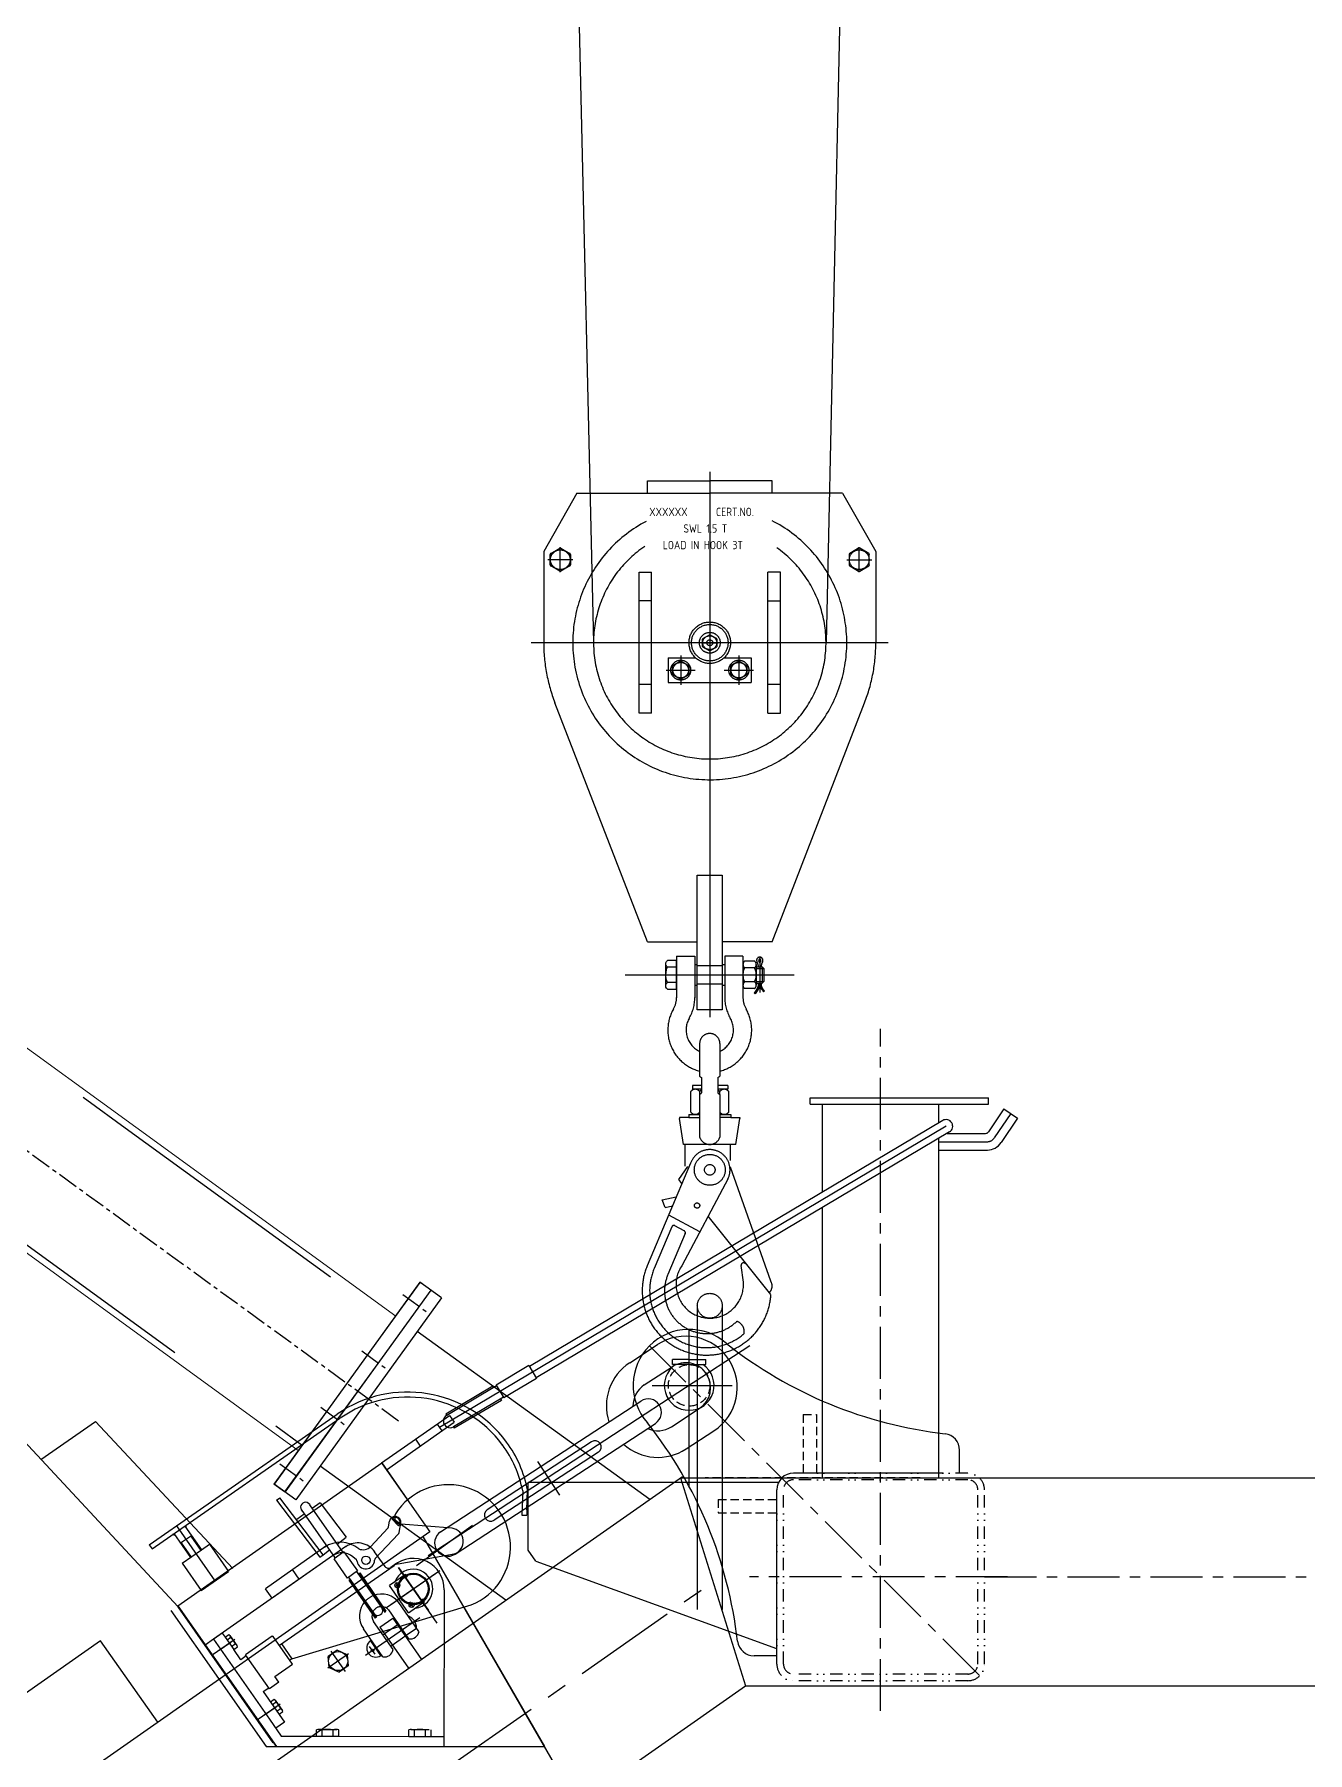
# Model space of a CAD drawing. Header units: millimetres. Extents: x -1838618 to -1600818, y -1770412 to -1553248.
# Drawn here: x -1824153 to -1822619, y -1638634 to -1636565 of the extents above; entities that cross this region are included whole.
import ezdxf

# ---------------------------------------------------------------- set-up
doc = ezdxf.new("R2010")
doc.units = ezdxf.units.MM
doc.header["$LTSCALE"] = 100
for name, pattern in [('CENTER', [2, 1.25, -0.25, 0.25, -0.25]), ('CENTER2', [28.575, 19.05, -3.175, 3.175, -3.175]), ('CENTERX2', [4, 2.5, -0.5, 0.5, -0.5]), ('DASHED', [0.75, 0.5, -0.25]), ('DIVIDE', [1.25, 0.5, -0.25, 0, -0.25, 0, -0.25]), ('HIDDEN', [9.525, 6.35, -3.175]), ('KM_SOLID', [0]), ('PHANTOM2', [31.75, 15.875, -3.175, 3.175, -3.175, 3.175, -3.175])]:
    doc.linetypes.add(name, pattern=pattern)
doc.layers.add('1轮廓实线层', color=255, linetype='KM_SOLID', lineweight=13)
for name, color, linetype in [('7标注层', 4, 'Continuous'), ('CENTER', 6, 'CENTER2'), ('DIM', 7, 'Continuous'), ('DIMEN', 4, 'Continuous'), ('DIMEN0', 4, 'Continuous'), ('DIVIDE', 222, 'PHANTOM2'), ('DRAWING', 7, 'Continuous'), ('Eq', 4, 'PHANTOM2'), ('EQUIP', 7, 'Continuous'), ('HIDDEN0', 125, 'DASHED'), ('HULL', 7, 'Continuous'), ('PV-ADF', 7, 'Continuous')]:
    doc.layers.add(name, color=color, linetype=linetype)
doc.styles.get("Standard").update_dxf_attribs({"font": 'gbenor.shx', "width": 0.9, "bigfont": 'gbcbig.shx'})

# ---------------------------------------------------------------- blocks, each defined once
blk = doc.blocks.new('CRANE')
at = {"layer": 'Eq', "color": 9, "linetype": 'PHANTOM2', "ltscale": 25}
for p, q in [((-64094.9, 2318.6, 590), (-64139.9, 274.4, 590)), ((-64464.6, 2199.2, 590), (-64419.9, 274.4, 590)), ((-64279.9, 480.1, 590), (-64279.9, -176.6, 590)), ((-64354.9, 469.4, 590), (-64279.9, 469.4, 590)), ((-64354.9, 454.4, 590), (-64354.9, 469.4, 590)), ((-64204.9, 469.4, 590), (-64279.9, 469.4, 590)), ((-64204.9, 454.4, 590), (-64204.9, 469.4, 590)), ((-64439.9, 454.4, 590), (-64479.9, 384.4, 590)), ((-64439.9, 454.4, 590), (-64279.9, 454.4, 590)), ((-64119.9, 454.4, 590), (-64279.9, 454.4, 590)), ((-64119.9, 454.4, 590), (-64079.9, 384.4, 590)), ((-64479.9, 384.4, 590), (-64479.9, 274.4, 590)), ((-64444.9, 374.4, 590), (-64474.9, 374.4, 590)), ((-64472.1, 368.2, 590), (-64472.1, 380.7, 590)), ((-64471.4, 381.9, 590), (-64460.6, 388.1, 590)), ((-64459.9, 359.4, 590), (-64459.9, 389.4, 590)), ((-64459.3, 388.1, 590), (-64448.4, 381.9, 590)), ((-64447.8, 380.7, 590), (-64447.8, 368.2, 590)), ((-64114.9, 374.4, 590), (-64084.9, 374.4, 590)), ((-64112.1, 380.7, 590), (-64112.1, 368.2, 590)), ((-64100.6, 388.1, 590), (-64111.4, 381.9, 590)), ((-64099.9, 359.4, 590), (-64099.9, 389.4, 590)), ((-64088.4, 381.9, 590), (-64099.3, 388.1, 590)), ((-64087.8, 368.2, 590), (-64087.8, 380.7, 590)), ((-64079.9, 384.4, 590), (-64079.9, 274.4, 590)), ((-64460.6, 360.8, 590), (-64471.4, 367, 590)), ((-64448.4, 367, 590), (-64459.3, 360.8, 590)), ((-64364.9, 359.4, 590), (-64349.9, 359.4, 590)), ((-64364.9, 189.4, 590), (-64364.9, 359.4, 590)), ((-64349.9, 189.4, 590), (-64349.9, 359.4, 590)), ((-64194.9, 359.4, 590), (-64209.9, 359.4, 590)), ((-64209.9, 189.4, 590), (-64209.9, 359.4, 590)), ((-64194.9, 189.4, 590), (-64194.9, 359.4, 590)), ((-64111.4, 367, 590), (-64100.6, 360.8, 590)), ((-64099.3, 360.8, 590), (-64088.4, 367, 590)), ((-64349.9, 324.8, 590), (-64364.9, 324.8, 590)), ((-64209.9, 324.8, 590), (-64194.9, 324.8, 590)), ((-64064.9, 274.4, 590), (-64494.9, 274.4, 590)), ((-64289.9, 274.4, 590), (-64269.9, 274.4, 590)), ((-64289.9, 274.4, 590), (-64269.9, 274.4, 590)), ((-64289.9, 274.4, 590), (-64269.9, 274.4, 590)), ((-64288.6, 270, 590), (-64288.6, 278.8, 590)), ((-64288.1, 279.7, 590), (-64280.4, 284.1, 590)), ((-64280.4, 264.8, 590), (-64288.1, 269.2, 590)), ((-64279.9, 284.4, 590), (-64279.9, 264.4, 590)), ((-64279.9, 284.4, 590), (-64279.9, 264.4, 590)), ((-64279.9, 284.4, 590), (-64279.9, 264.4, 590)), ((-64279.5, 284.1, 590), (-64271.8, 279.7, 590)), ((-64271.8, 269.2, 590), (-64279.5, 264.8, 590)), ((-64271.3, 278.8, 590), (-64271.3, 270, 590)), ((-64329.9, 256.4, 590), (-64329.9, 226.4, 590)), ((-64329.9, 256.4, 590), (-64297.3, 256.4, 590)), ((-64324, 247.3, 590), (-64315.5, 252.2, 590)), ((-64314.9, 259, 590), (-64314.9, 223.8, 590)), ((-64314.4, 252.2, 590), (-64305.9, 247.3, 590)), ((-64262.6, 256.4, 590), (-64229.9, 256.4, 590)), ((-64254, 247.3, 590), (-64245.5, 252.2, 590)), ((-64244.9, 259, 590), (-64244.9, 223.8, 590)), ((-64244.4, 252.2, 590), (-64235.9, 247.3, 590)), ((-64229.9, 256.4, 590), (-64229.9, 226.4, 590)), ((-64332.6, 241.4, 590), (-64297.3, 241.4, 590)), ((-64324.6, 236.5, 590), (-64324.6, 246.4, 590)), ((-64315.5, 230.6, 590), (-64324, 235.5, 590)), ((-64305.9, 235.5, 590), (-64314.4, 230.6, 590)), ((-64305.3, 246.4, 590), (-64305.3, 236.5, 590)), ((-64262.6, 241.4, 590), (-64227.3, 241.4, 590)), ((-64254.6, 236.5, 590), (-64254.6, 246.4, 590)), ((-64245.5, 230.6, 590), (-64254, 235.5, 590)), ((-64235.9, 235.5, 590), (-64244.4, 230.6, 590)), ((-64235.3, 246.4, 590), (-64235.3, 236.5, 590)), ((-64349.9, 224.1, 590), (-64364.9, 224.1, 590)), ((-64329.9, 226.4, 590), (-64229.9, 226.4, 590)), ((-64194.9, 224.1, 590), (-64209.9, 224.1, 590)), ((-64354.9, -85.6, 590), (-64466.4, 202.2, 590)), ((-64349.9, 189.4, 590), (-64364.9, 189.4, 590)), ((-64209.9, 189.4, 590), (-64194.9, 189.4, 590)), ((-64204.9, -85.6, 590), (-64093.5, 202.2, 590)), ((-64354.9, -85.6, 590), (-64295.9, -85.6, 590)), ((-64319.9, -103.1, 590), (-64319.9, -153.2, 590)), ((-64319.9, -103.1, 590), (-64297.9, -103.1, 590)), ((-64297.9, -103.1, 590), (-64297.9, -153.2, 590)), ((-64204.9, -85.6, 590), (-64263.9, -85.6, 590)), ((-64261.9, -103.1, 590), (-64261.9, -153.2, 590)), ((-64239.9, -103.1, 590), (-64261.9, -103.1, 590)), ((-64239.9, -103.1, 590), (-64239.9, -153.2, 590)), ((-64332.9, -138.9, 590), (-64332.9, -112.3, 590)), ((-64319.9, -108.3, 590), (-64330.9, -108.3, 590)), ((-64319.9, -116.3, 590), (-64330.9, -116.3, 590)), ((-64319.9, -142.9, 590), (-64319.9, -108.3, 590)), ((-64297.9, -113.1, 590), (-64294.9, -113.1, 590)), ((-64264.9, -114.6, 590), (-64294.9, -114.6, 590)), ((-64264.9, -113.1, 590), (-64261.9, -113.1, 590)), ((-64239.9, -113.1, 590), (-64239.9, -138.1, 590)), ((-64225.9, -109.1, 590), (-64237.9, -109.1, 590)), ((-64225.9, -117.1, 590), (-64237.9, -117.1, 590)), ((-64223.9, -113.1, 590), (-64223.9, -138.1, 590)), ((-64223.9, -115.8, 590), (-64216.9, -115.8, 590)), ((-64223.9, -117.8, 590), (-64214.9, -117.8, 590)), ((-64219.7, -105.1, 590), (-64219.7, -146.9, 590)), ((-64216.9, -115.8, 590), (-64216.9, -135.4, 590)), ((-64216.9, -115.8, 590), (-64214.9, -117.8, 590)), ((-64214.9, -117.8, 590), (-64214.9, -133.4, 590)), ((-64381.7, -125.6, 590), (-64178.2, -125.6, 590)), ((-64319.9, -134.9, 590), (-64330.9, -134.9, 590)), ((-64330.9, -142.9, 590), (-64319.9, -142.9, 590)), ((-64297.9, -138.1, 590), (-64294.9, -138.1, 590)), ((-64264.9, -136.6, 590), (-64294.9, -136.6, 590)), ((-64264.9, -138.1, 590), (-64261.9, -138.1, 590)), ((-64225.9, -134.1, 590), (-64237.9, -134.1, 590)), ((-64225.9, -142.1, 590), (-64237.9, -142.1, 590)), ((-64223.1, -142.8, 590), (-64226.5, -147.5, 590)), ((-64221.9, -143.7, 590), (-64225.3, -148.4, 590)), ((-64223.9, -133.4, 590), (-64214.9, -133.4, 590)), ((-64223.9, -135.4, 590), (-64216.9, -135.4, 590)), ((-64221.2, -135.4, 590), (-64221.2, -136.9, 590)), ((-64219.7, -135.4, 590), (-64219.7, -136.9, 590)), ((-64218.2, -135.4, 590), (-64218.2, -136.3, 590)), ((-64214.9, -133.4, 590), (-64216.9, -135.4, 590)), ((-64216.5, -144.2, 590), (-64215, -145.9, 590)), ((-64215.4, -143.2, 590), (-64213.9, -144.8, 590)), ((-64215, -145.9, 590), (-64213.9, -144.8, 590)), ((-64225.3, -148.4, 590), (-64226.5, -147.5, 590)), ((-64264.9, -167.6, 590), (-64294.9, -167.6, 590)), ((-64292.1, -208.4, 590), (-64292.1, -247.4, 590)), ((-64267.8, -208.4, 590), (-64267.8, -247.4, 590)), ((-64292.1, -247.4, 590), (-64289.8, -249, 590)), ((-64270, -249, 590), (-64267.8, -247.4, 590)), ((-64302.8, -290.9, 590), (-64302.8, -266, 590)), ((-64289.8, -258.9, 590), (-64300.9, -258.9, 590)), ((-64300.9, -258.9, 590), (-64300.9, -263.4, 590)), ((-64289.8, -263.3, 590), (-64300.9, -263.3, 590)), ((-64292.1, -269.7, 590), (-64289.8, -267.8, 590)), ((-64292, -269.6, 590), (-64292, -266, 590)), ((-64289.8, -249, 590), (-64289.8, -267.8, 590)), ((-64270, -249, 590), (-64270, -267.8, 590)), ((-64258.3, -258.9, 590), (-64270, -258.9, 590)), ((-64258.3, -263.3, 590), (-64270, -263.3, 590)), ((-64270, -267.8, 590), (-64267.8, -269.7, 590)), ((-64267.9, -269.6, 590), (-64267.9, -266, 590)), ((-64258.3, -258.9, 590), (-64258.3, -263.4, 590)), ((-64257.1, -290.9, 590), (-64257.1, -266, 590)), ((-64292.1, -269.7, 590), (-64292.1, -297.2, 590)), ((-64267.8, -269.7, 590), (-64267.8, -297.2, 590)), ((-64305.1, -297.2, 590), (-64316.2, -297.2, 590)), ((-64316.2, -297.2, 590), (-64316.2, -298.6, 590)), ((-64311.4, -329.8, 590), (-64316.2, -298.6, 590)), ((-64305.1, -293.6, 590), (-64305.1, -297.2, 590)), ((-64305.1, -293.6, 590), (-64292.1, -293.6, 590)), ((-64305.1, -297.2, 590), (-64292.1, -297.2, 590)), ((-64292.1, -293.6, 590), (-64298.4, -293.6, 590)), ((-64292.1, -297.2, 590), (-64292.1, -320.9, 590)), ((-64267.8, -293.6, 590), (-64261.5, -293.6, 590)), ((-64267.8, -293.6, 590), (-64254.7, -293.6, 590)), ((-64254.7, -297.2, 590), (-64267.8, -297.2, 590)), ((-64267.8, -297.2, 590), (-64267.8, -320.9, 590)), ((-64254.7, -293.6, 590), (-64254.7, -297.2, 590)), ((-64254.7, -297.2, 590), (-64243.7, -297.2, 590)), ((-64254.3, -297.2, 590), (-64254.7, -297.2, 590)), ((-64248.4, -329.8, 590), (-64243.7, -298.6, 590)), ((-64243.7, -297.2, 590), (-64243.7, -298.6, 590)), ((-64248.4, -329.8, 590), (-64311.4, -329.8, 590)), ((-64309.4, -356, 590), (-64309.4, -329.8, 590)), ((-64254.9, -349.3, 590), (-64254.9, -329.8, 590)), ((-64303, -352.4, 590), (-64355.2, -475.8, 590)), ((-64317.3, -372, 590), (-64306.5, -356.5, 590)), ((-64313.4, -376.9, 590), (-64317.3, -372, 590)), ((-64257.9, -370.8, 590), (-64313.7, -475.9, 590)), ((-64255.5, -356.6, 590), (-64206.8, -493.9, 590)), ((-64337.1, -396.4, 590), (-64320.2, -393, 590)), ((-64333.6, -405.6, 590), (-64337.1, -396.4, 590)), ((-64333.6, -405.6, 590), (-64324.8, -403.8, 590)), ((-64325.7, -429.1, 590), (-64346.9, -479.3, 590)), ((-64292, -435.1, 590), (-64329.4, -414.8, 590)), ((-64310.7, -433.8, 590), (-64321.9, -427.8, 590)), ((-64206.2, -510.7, 590), (-64282, -416.2, 590)), ((-64309.5, -437.2, 590), (-64330.3, -486.4, 590)), ((-64239.4, -495.7, 590), (-64242.1, -475.4, 590)), ((-64294.9, -524.1, 590), (-64294.9, -889.9, 590)), ((-64264.9, -524.1, 590), (-64264.9, -889.9, 590))]:
    blk.add_line(p, q, dxfattribs=at)
at = {"layer": 'Eq', "color": 9, "linetype": 'PHANTOM2', "ltscale": 25, "elevation": 590}
for points in [[(-64294.9, -5.6), (-64264.9, -5.6), (-64264.9, -167.6), (-64294.9, -167.6), (-64294.9, -5.6)], [(-64330.9, -116.3), (-64331.7, -115.6), (-64332.2, -114.8), (-64332.7, -113.9), (-64332.9, -113), (-64332.9, -112), (-64332.8, -111), (-64332.5, -110.1), (-64331.9, -109.3), (-64331.3, -108.6), (-64330.9, -108.3)], [(-64330.9, -134.9), (-64332.4, -130.7), (-64332.9, -126.3), (-64332.6, -121.8), (-64331.5, -117.6), (-64330.9, -116.3)], [(-64330.9, -142.9), (-64331.7, -142.2), (-64332.2, -141.4), (-64332.7, -140.5), (-64332.9, -139.6), (-64332.9, -138.6), (-64332.8, -137.6), (-64332.5, -136.7), (-64331.9, -135.9), (-64331.3, -135.2), (-64330.9, -134.9)]]:
    blk.add_lwpolyline(points, dxfattribs=at)
at = {"layer": 'Eq', "color": 9, "linetype": 'PHANTOM2', "ltscale": 25}
for centre, radius in [((-64459.9, 374.4, 590), 11.9), ((-64099.9, 374.4, 590), 11.9), ((-64279.9, 274.4, 590), 25), ((-64279.9, 274.4, 590), 22), ((-64279.9, 274.4, 590), 12.5), ((-64279.9, 274.4, 590), 8.43), ((-64279.9, 274.4, 590), 3.57), ((-64314.9, 241.4, 590), 12), ((-64314.9, 241.4, 590), 9.42), ((-64244.9, 241.4, 590), 12), ((-64244.9, 241.4, 590), 9.42), ((-64279.9, -360.4, 590), 18.6), ((-64279.9, -360.4, 590), 6.37), ((-64295.2, -403.4, 590), 3.18), ((-64279.9, -524.1, 590), 15)]:
    blk.add_circle(centre, radius, dxfattribs=at)
for centre, radius, start, end in [((-64279.9, 274.4, 590), 165, 117.7056, 62.9836), ((-64470.7, 380.7, 590), 1.38, 120.018, 180), ((-64459.9, 386.9, 590), 1.38, 59.9995, 120.0005), ((-64449.1, 380.7, 590), 1.38, 0, 59.9995), ((-64279.9, 274.4, 590), 140, 124.0172, 54.8182), ((-64110.7, 380.7, 590), 1.38, 120.018, 180), ((-64099.9, 386.9, 590), 1.38, 59.9995, 120.0005), ((-64089.1, 380.7, 590), 1.38, 0, 59.9995), ((-64470.7, 368.2, 590), 1.38, 180, 239.982), ((-64459.9, 362, 590), 1.38, 239.9995, 300.0005), ((-64449.1, 368.2, 590), 1.38, 300.0005, 0), ((-64110.7, 368.2, 590), 1.38, 180, 239.982), ((-64099.9, 362, 590), 1.38, 239.9995, 300.0005), ((-64089.1, 368.2, 590), 1.38, 300.0005, 0), ((-64279.9, 274.4, 590), 200, 180, 201.18), ((-64287.6, 278.8, 590), 0.98, 119.9607, 180), ((-64287.6, 270, 590), 0.98, 180, 239.9822), ((-64279.9, 283.3, 590), 0.98, 59.9574, 120.0426), ((-64272.3, 278.8, 590), 0.98, 0, 60.0146), ((-64272.3, 270, 590), 0.98, 300.0426, 0), ((-64279.9, 274.4, 590), 200, 338.82, 0), ((-64314.9, 251.3, 590), 1.1, 60.0303, 119.9918), ((-64279.9, 265.6, 590), 0.98, 240.0146, 299.9854), ((-64244.9, 251.3, 590), 1.1, 60.0303, 119.9918), ((-64323.5, 246.4, 590), 1.1, 120.043, 180), ((-64323.5, 236.5, 590), 1.1, 180, 240.0082), ((-64314.9, 231.6, 590), 1.1, 239.957, 300.0208), ((-64306.4, 246.4, 590), 1.1, 0, 59.9792), ((-64306.4, 236.5, 590), 1.1, 299.9697, 0), ((-64253.5, 246.4, 590), 1.1, 120.043, 180), ((-64253.5, 236.5, 590), 1.1, 180, 240.0082), ((-64244.9, 231.6, 590), 1.1, 239.957, 300.0208), ((-64236.4, 246.4, 590), 1.1, 0, 59.9792), ((-64236.4, 236.5, 590), 1.1, 299.9697, 0), ((-64234.9, -113.1, 590), 5, 126.8699, 233.1301), ((-64220.9, -125.6, 590), 19.1, 153.519, 206.481), ((-64228.9, -113.1, 590), 5, 306.8699, 53.1301), ((-64243, -125.6, 590), 19.1, 333.519, 26.481), ((-64219.7, -108, 590), 3.8, 331.5095, 208.4869), ((-64236.2, -117, 590), 15, 4.6005, 28.4955), ((-64219.7, -108, 590), 1.3, 331.5515, 208.4382), ((-64236.2, -117, 590), 17.5, 19.2767, 28.4979), ((-64203.2, -117, 590), 17.5, 151.5021, 160.7228), ((-64203.2, -117, 590), 15, 151.5045, 175.3993), ((-64234.9, -138.1, 590), 5, 126.8699, 233.1301), ((-64228.9, -138.1, 590), 5, 306.8699, 53.1301), ((-64231.2, -136.9, 590), 10, 323.8525, 0), ((-64231.2, -136.9, 590), 11.5, 323.8491, 0), ((-64208.2, -136.3, 590), 11.5, 180, 223.2377), ((-64208.2, -136.3, 590), 10, 180, 223.2351), ((-64347.9, -152.7, 590), 28, 330.1237, 0), ((-64347.9, -152.7, 590), 50, 330.1216, 0), ((-64211.9, -152.7, 590), 50, 180, 209.8784), ((-64211.9, -152.7, 590), 28, 180, 209.8763), ((-64279.4, -192.1, 590), 51, 150.1218, 255.6381), ((-64279.9, -192, 590), 28.5, 149.7191, 244.8012), ((-64280.4, -192.1, 590), 51, 284.3614, 29.8782), ((-64279.9, -192, 590), 28.5, 295.1979, 30.2809), ((-64279.9, -208.4, 590), 12.2, 0, 180), ((-64297.4, -270.1, 590), 6.75, 36.8757, 143.1268), ((-64286.6, -270.1, 590), 6.75, 118.6859, 143.1243), ((-64273.3, -270.1, 590), 6.75, 36.8782, 61.3178), ((-64262.5, -270.1, 590), 6.75, 36.8757, 143.1268), ((-64297.4, -286.8, 590), 6.75, 216.8732, 323.1243), ((-64262.5, -286.8, 590), 6.75, 216.8732, 323.1243), ((-64279.9, -317, 590), 12.8, 197.7052, 342.2941), ((-64279.9, -360.4, 590), 24.4, 332.0677, 160.9179), ((-64323.2, -430.1, 590), 2.71, 61.5313, 157.0701), ((-64312, -436.2, 590), 2.71, 337.0781, 61.5313), ((-64283.7, -505.9, 590), 77.6, 157.1994, 356.435), ((-64279.9, -498.4, 590), 40.6, 146.2347, 3.9186), ((-64239.4, -475.1, 590), 2.71, 40.0926, 187.5455), ((-64283.7, -505.9, 590), 68.6, 157.2, 310.9247), ((-64283.3, -506.5, 590), 51.1, 156.767, 313.3134), ((-64216.1, -500.3, 590), 11.3, 313.3514, 34.4066), ((-64247, -545, 590), 1.81, 67.4278, 133.2908), ((-64251.2, -555.1, 590), 12.8, 348.0142, 67.4193)]:
    blk.add_arc(centre, radius, start, end, dxfattribs=at)
for s, p in [('XXXXXX', (-64352.8, 427, 590)), ('CERT.NO.', (-64272.4, 427, 590)), ('SWL 1.5 T', (-64311.7, 407, 590)), ('LOAD IN HOOK 3T', (-64336.5, 387, 590))]:
    blk.add_text(s, height=10, dxfattribs=at).set_placement(p)
blk = doc.blocks.new('UTU')
at = {"layer": '1轮廓实线层', "color": 7, "ltscale": 7}
for p, q in [((140163.4, 21279.4), (140163.4, 19692.1)), ((139963.4, 19798.4), (139963.4, 19304.8)), ((140163.4, 19692.1), (140163.4, 19304.8)), ((140213.4, 19304.8), (139913.4, 19304.8)), ((139913.4, 19304.8), (139913.4, 19288.8)), ((140213.4, 19288.8), (139913.4, 19288.8)), ((140213.4, 19304.8), (140213.4, 19288.8))]:
    blk.add_line(p, q, dxfattribs=at)
at = {"layer": 'CENTER', "color": 7, "linetype": 'CENTER', "ltscale": 0.2}
for p, q in [((140063.4, 21373.1), (140063.4, 19228.1)), ((139937.4, 19313.5), (139937.4, 19277.7)), ((140021.4, 19313.5), (140021.4, 19277.7)), ((140105.4, 19313.5), (140105.4, 19277.7)), ((140189.4, 19313.5), (140189.4, 19277.7))]:
    blk.add_line(p, q, dxfattribs=at)
at = {"layer": 'DRAWING', "color": 7, "linetype": 'DASHED', "ltscale": 6}
for p, q in [((140155.4, 20664.5), (140155.4, 19696.3)), ((139971.4, 19794.2), (139971.4, 19304.8)), ((140155.4, 19696.3), (140155.4, 19304.8))]:
    blk.add_line(p, q, dxfattribs=at)
blk = doc.blocks.new('gffh')
at = {"layer": 'DIMEN', "linetype": 'Continuous'}
for points in [[(180005, 17920.1), (180001.6, 17921.2), (180003.2, 17922.4)], [(180016, 17932), (180017.8, 17929.7), (180017.7, 17933.3)]]:
    blk.add_hatch(color=256, dxfattribs=at).paths.add_polyline_path(points)
for p, q in [((179974, 17908), (180194.4, 18073.3)), ((179977.6, 17903.2), (180198, 18068.5)), ((180421.1, 17989.1), (180421.3, 17960.1)), ((180427.1, 17966.5), (180427, 17990.5)), ((180427.1, 17966.5), (180427.2, 17960.2)), ((180421.3, 17960.1), (180427.2, 17960.2)), ((180003.2, 17922.4), (180024.2, 17894.4)), ((180024.6, 17920.7), (180011.7, 17911.1)), ((180016, 17932), (180037, 17904)), ((179974, 17908), (179977.6, 17903.2)), ((180014.6, 17887.2), (180037, 17904)), ((180037, 17904), (180046.6, 17911.2)), ((180046.6, 17911.2), (180070.6, 17879.2)), ((180014.6, 17887.2), (180038.6, 17855.2)), ((180038.6, 17855.2), (180070.6, 17879.2))]:
    blk.add_line(p, q)
at = {"color": 3}
for p, q in [((180012.5, 17911.7), (180025, 17895)), ((180023.8, 17920.1), (180036.2, 17903.4))]:
    blk.add_line(p, q, dxfattribs=at)
for centre, radius, start, end in [((180283.6, 17955), 148.1, 38.5074, 127.0032), ((180283.6, 17955), 142.1, 38.5074, 127.0032), ((180287.7, 17958), 143, 13.1375, 38.6101), ((180287.7, 17958), 137, 13.1375, 38.6101)]:
    blk.add_arc(centre, radius, start, end)
at = {"layer": 'CENTER', "linetype": 'CENTER', "ltscale": 8}
blk.add_line((180006, 17932), (180054.6, 17867.2), dxfattribs=at)
at = {"layer": 'DIMEN', "linetype": 'Continuous'}
for p, q in [((180005, 17920.1), (180001.6, 17921.2)), ((180017.8, 17929.7), (180017.7, 17933.3))]:
    blk.add_line(p, q, dxfattribs=at)
blk = doc.blocks.new('ryry')
at = {"layer": 'DIMEN0', "color": 1, "linetype": 'CENTER', "ltscale": 10}
for p, q in [((140301.9, 20267.6), (140301.9, 20219.1)), ((140592, 20244.6), (140129.4, 20244.6))]:
    blk.add_line(p, q, dxfattribs=at)
at = {"layer": 'DRAWING', "linetype": 'Continuous'}
for p, q in [((140459.9, 20306.6), (140499.9, 20306.6)), ((140157.9, 20260.6), (140445.9, 20260.6)), ((140459.9, 20274.6), (140499.9, 20274.6)), ((140369.4, 20252.1), (140219.4, 20252.1)), ((140157.9, 20228.6), (140445.9, 20228.6)), ((140369.4, 20237.1), (140219.4, 20237.1)), ((140459.9, 20214.6), (140499.9, 20214.6)), ((140459.9, 20182.6), (140499.9, 20182.6))]:
    blk.add_line(p, q, dxfattribs=at)
for centre, radius, start, end in [((140459.9, 20244.6), 62, 90, 165.0448), ((140499.9, 20244.6), 62, 0, 90), ((140157.9, 20244.6), 16, 90, 270), ((140459.9, 20244.6), 30, 90, 147.769), ((140445.9, 20244.6), 16, 270, 90), ((140499.9, 20244.6), 30, 0, 90), ((140219.4, 20244.6), 7.5, 90, 270), ((140369.4, 20244.6), 7.5, 270, 90), ((140499.9, 20244.6), 30, 270, 0), ((140499.9, 20244.6), 62, 270, 0), ((140459.9, 20244.6), 62, 194.9552, 270), ((140459.9, 20244.6), 30, 212.231, 270)]:
    blk.add_arc(centre, radius, start, end, dxfattribs=at)
blk = doc.blocks.new('A$C5328532F')
for p, q in [((-2637.3, 1300.1, 1180), (-2422.4, 1300.1, 1180)), ((-2637.3, 1292.1, 1180), (-2637.3, 1300.1, 1180)), ((-2637.3, 1292.1, 1180), (-2422.4, 1292.1, 1180)), ((-2622.3, 1186.5, 1180), (-2622.3, 1292.1, 1180)), ((-2482.3, 1269.7, 1180), (-2482.3, 1292.1, 1180)), ((-2404, 1286.6, 1180), (-2422.6, 1258.9, 1180)), ((-2422.4, 1292.1, 1180), (-2422.4, 1300.1, 1180)), ((-2404, 1286.6, 1180), (-2387.4, 1275.5, 1180)), ((-2477.6, 1272.5, 1180), (-2975.4, 976.5, 1180)), ((-2387.4, 1275.5, 1180), (-2407.2, 1246, 1180)), ((-2469.4, 1258.8, 1180), (-2967.3, 962.8, 1180)), ((-2482.3, 1089.9, 1180), (-2482.3, 1251.1, 1180)), ((-2472.2, 1257.1, 1180), (-2425.9, 1257.1, 1180)), ((-2482.3, 1237.1, 1180), (-2423.8, 1237.1, 1180)), ((-2622.3, 1089.9, 1180), (-2622.3, 1167.9, 1180)), ((-3107.1, 1077.8, 1180), (-3282.7, 834.5, 1180)), ((-3081.1, 1059, 1180), (-3107.1, 1077.8, 1180)), ((-2622.3, 842.1, 1180), (-2622.3, 1089.9, 1180)), ((-2482.3, 842.1, 1180), (-2482.3, 1089.9, 1180)), ((-3094.1, 1068.4, 1180), (-3269.7, 825.1, 1180)), ((-3081.1, 1059, 1180), (-3256.7, 815.8, 1180)), ((-2830.3, 816.3, 1180), (-3110.4, 1018.5, 1180)), ((-2976, 977.4, 1180), (-3015.3, 954, 1180)), ((-2976, 977.4, 1180), (-2966.8, 961.9, 1180)), ((-2782.9, 984.6, 1180), (-2802.9, 984.6, 1180)), ((-2802.9, 978.6, 1180), (-2802.9, 984.6, 1180)), ((-2782.9, 978.6, 1180), (-2802.9, 978.6, 1180)), ((-2782.9, 984.6, 1180), (-2762.9, 984.6, 1180)), ((-2782.9, 978.6, 1180), (-2762.9, 978.6, 1180)), ((-2762.9, 978.6, 1180), (-2762.9, 984.6, 1180)), ((-3019.3, 952.8, 1180), (-3076, 919.1, 1180)), ((-3014.8, 953.1, 1180), (-3074.9, 917.4, 1180)), ((-3019.3, 952.8, 1180), (-3018.3, 951, 1180)), ((-3015.3, 954, 1180), (-3006.1, 938.5, 1180)), ((-2966.8, 961.9, 1180), (-3006.1, 938.5, 1180)), ((-3006.6, 939.4, 1180), (-3066.8, 903.6, 1180)), ((-3009.1, 935.6, 1180), (-3065.8, 901.9, 1180)), ((-3010.1, 937.3, 1180), (-3009.1, 935.6, 1180)), ((-3076, 919.1, 1180), (-3074.9, 917.4, 1180)), ((-3066.8, 903.6, 1180), (-3065.8, 901.9, 1180)), ((-3003.8, 694.9, 1180), (-3227.5, 856.3, 1180)), ((-3256.7, 815.8, 1180), (-3282.7, 834.5, 1180)), ((-2677.3, 621.6, 1180), (-2677.3, 828, 1180)), ((-3280, 815.2, 1180), (-3276.1, 818.2, 1180)), ((-3280, 815.2, 1180), (-3227.9, 746.6, 1180)), ((-3223.9, 749.6, 1180), (-3276.1, 818.2, 1180)), ((-3240.1, 809.8, 1180), (-3199.9, 752.4, 1180)), ((-3227.5, 812.2, 1180), (-3237, 805.4, 1180)), ((-3227.5, 812.2, 1180), (-3196, 770.8, 1180)), ((-3246.4, 798.6, 1180), (-3255.5, 792.1, 1180)), ((-3250.2, 804.1, 1180), (-3209.2, 745.5, 1180)), ((-3206.9, 762.5, 1180), (-3196, 770.8, 1180)), ((-3227.9, 746.6, 1180), (-3223.9, 749.6, 1180)), ((-3223.9, 749.6, 1180), (-3216.1, 755.5, 1180)), ((-3198.8, 753.1, 1180), (-3210.4, 744.6, 1180)), ((-3198.8, 753.1, 1180), (-3182.4, 730.3, 1180)), ((-3194.4, 721.6, 1180), (-3210.4, 744.6, 1180)), ((-3182.4, 730.3, 1180), (-3194.4, 721.6, 1180)), ((-3183.7, 729.3, 1180), (-3149.7, 680.8, 1180)), ((-3181.8, 726.6, 1180), (-3179.6, 728, 1180)), ((-3180.7, 727.3, 1180), (-3149.4, 681, 1180)), ((-3179.6, 728, 1180), (-3148.3, 681.7, 1180)), ((-3193.1, 722.5, 1180), (-3159.3, 674.4, 1180)), ((-3191.3, 720, 1180), (-3192.7, 719, 1180)), ((-3192.7, 719, 1180), (-3160.9, 673.2, 1180)), ((-3192, 719.5, 1180), (-3160.2, 673.8, 1180)), ((-3159.3, 674.4, 1180), (-3160.9, 673.2, 1180)), ((-3155.5, 662.4, 1180), (-3120.8, 612.9, 1180)), ((-3149.9, 680.6, 1180), (-3148.3, 681.7, 1180)), ((-3140, 673.2, 1180), (-3105.3, 623.7, 1180))]:
    blk.add_line(p, q)
at = {"color": 1, "linetype": 'CENTER', "ltscale": 0.5}
for p, q in [((-2831.1, 1001.8, 1180), (-2433.2, 603.9, 1180)), ((-2552.3, 561.6, 1180), (-2552.3, 878.9, 1180)), ((-2399.4, 723, 1180), (-2710.3, 723, 1180))]:
    blk.add_line(p, q, dxfattribs=at)
at = {"color": 1}
for p, q in [((-3153.3, 860.2, 1180), (-3071.5, 917.5, 1180)), ((-3071.5, 917.5, 1180), (-3065.8, 909.3, 1180)), ((-3071.5, 917.5, 1180), (-3065.8, 909.3, 1180)), ((-3071.5, 917.5, 1180), (-3065.8, 909.3, 1180)), ((-3147.5, 852, 1180), (-3065.8, 909.3, 1180)), ((-3086.4, 907, 1180), (-3080.7, 898.8, 1180)), ((-3112.5, 888.8, 1180), (-3106.7, 880.6, 1180)), ((-3101.5, 689, 1180), (-3096.8, 682.4, 1180))]:
    blk.add_line(p, q, dxfattribs=at)
at = {"color": 3, "linetype": 'DASHED', "ltscale": 0.2}
for p, q in [((-2645.5, 918.7, 1180), (-2645.5, 848, 1180)), ((-2645.5, 918.7, 1180), (-2629.5, 918.7, 1180)), ((-2629.5, 918.7, 1180), (-2629.5, 848, 1180)), ((-2748, 816.2, 1180), (-2677.3, 816.2, 1180)), ((-2748, 816.2, 1180), (-2748, 800.2, 1180)), ((-2748, 800.2, 1180), (-2677.3, 800.2, 1180))]:
    blk.add_line(p, q, dxfattribs=at)
at = {"color": 1, "linetype": 'ByBlock'}
blk.add_line((-3153.1, 860.3, 1180), (-3122, 815.9, 1180), dxfattribs=at)
at = {"color": 2, "linetype": 'HIDDEN', "ltscale": 180}
for p, q in [((-2977, 755.1, 1180), (-2977, 836.8, 1180)), ((-2675, 836.8, 1180), (-2977, 836.8, 1180)), ((-2967.5, 742, 1180), (-2977, 755.1, 1180)), ((-2967.5, 742, 1180), (-2677.6, 636.8, 1180))]:
    blk.add_line(p, q, dxfattribs=at)
at = {"color": 6, "linetype": 'DIVIDE', "ltscale": 0.3}
for p, q in [((-2677.3, 618, 1180), (-2677.3, 828, 1180)), ((-2669.3, 618, 1180), (-2669.3, 828, 1180)), ((-2447.3, 848, 1180), (-2657.3, 848, 1180)), ((-2447.3, 840, 1180), (-2657.3, 840, 1180)), ((-2435.3, 618, 1180), (-2435.3, 828, 1180)), ((-2427.3, 618, 1180), (-2427.3, 828, 1180)), ((-2447.3, 606, 1180), (-2657.3, 606, 1180)), ((-2447.3, 598, 1180), (-2657.3, 598, 1180))]:
    blk.add_line(p, q, dxfattribs=at)
at = {"linetype": 'Continuous', "extrusion": (-0.573576, 0.819152, 0)}
blk.add_line((-3155.5, 662.4, 1180), (-3140, 673.2, 1180), dxfattribs=at)
at = {"color": 3, "linetype": 'DASHED', "ltscale": 0.2}
blk.add_circle((-2782.9, 953.6, 1180), 25, dxfattribs=at)
for centre, radius, start, end in [((-2473.5, 1265.7, 1180), 8, 300.7361, 120.7361), ((-2425.9, 1261.1, 1180), 4, 270, 326.1193), ((-2423.8, 1257.1, 1180), 20, 270, 326.1193), ((-2782.9, 953.6, 1180), 30, 123.5573, 56.4427), ((-3070.9, 910.5, 1180), 8, 120.7361, 300.7361), ((-3244.9, 806.8, 1180), 6, 16.8663, 228.1129), ((-3158, 682.5, 1180), 6, 199.2493, 50.7507)]:
    blk.add_arc(centre, radius, start, end)
at = {"color": 6, "linetype": 'DIVIDE', "ltscale": 0.3}
for centre, radius, start, end in [((-2657.3, 828, 1180), 12, 90, 180), ((-2447.3, 828, 1180), 20, 0, 90), ((-2447.3, 828, 1180), 12, 0, 90), ((-2657.3, 618, 1180), 20, 180, 270), ((-2657.3, 618, 1180), 12, 180, 270), ((-2447.3, 618, 1180), 12, 270, 0), ((-2447.3, 618, 1180), 20, 270, 0)]:
    blk.add_arc(centre, radius, start, end, dxfattribs=at)
at = {"layer": '7标注层', "color": 3, "linetype": 'DASHED', "ltscale": 0.2}
blk.add_line((-2504.7, 842.1, 1180), (-2763.5, 842.1, 1180), dxfattribs=at)
blk.add_line((-2504.7, 842.1, 1180), (-2763.5, 842.1, 1180), dxfattribs=at)
at = {"layer": 'CENTER', "ltscale": 0.5}
blk.add_line((-2473.5, 1265.7, 1180), (-3083.6, 902.9, 1180), dxfattribs=at)
at = {"layer": 'CENTER', "linetype": 'CENTERX2', "ltscale": 100}
for p, q in [((-2782.9, 831.7, 1180), (-2782.9, 1021.1, 1180)), ((-2827.4, 953.6, 1180), (-2731.1, 953.6, 1180))]:
    blk.add_line(p, q, dxfattribs=at)
at = {"layer": 'CENTER'}
blk.add_line((-3161.2, 629.9, 1180), (-3167.8, 639.3, 1180), dxfattribs=at)
at = {"layer": 'DIM', "color": 1, "linetype": 'CENTERX2'}
for p, q in [((-2395.7, 1281, 1180), (-2415.5, 1251.6, 1180)), ((-2482.3, 1247.1, 1180), (-2423.8, 1247.1, 1180))]:
    blk.add_line(p, q, dxfattribs=at)
blk.add_arc((-2423.8, 1257.1, 1180), 10, 270, 326.1193, dxfattribs=at)
at = {"layer": 'DIVIDE', "linetype": 'DIVIDE'}
for p, q in [((-3147.5, 656.5, 1180), (-3137.6, 663.4, 1180)), ((-3138, 642.8, 1180), (-3128.1, 649.7, 1180))]:
    blk.add_line(p, q, dxfattribs=at)
at = {"layer": 'DRAWING'}
for p, q in [((-3120.6, 648.5, 1180), (-3144.8, 683.2, 1180)), ((-3108.3, 657.1, 1180), (-3132.7, 692.3, 1180)), ((-3139.4, 635.4, 1180), (-3162.9, 669.2, 1180)), ((-3137.6, 663.4, 1180), (-3133.1, 666.5, 1180)), ((-3151.8, 626.8, 1180), (-3175.3, 660.6, 1180)), ((-3166.7, 646.3, 1180), (-3165.8, 646.9, 1180)), ((-3154.2, 628.4, 1180), (-3166.7, 646.3, 1180)), ((-3151.9, 653.4, 1180), (-3147.5, 656.5, 1180)), ((-3142.4, 639.7, 1180), (-3138, 642.8, 1180)), ((-3128.1, 649.7, 1180), (-3123.6, 652.8, 1180)), ((-3154.2, 628.4, 1180), (-3153.3, 628.9, 1180))]:
    blk.add_line(p, q, dxfattribs=at)
blk.add_circle((-3164.4, 634.5, 1180), 1.56, dxfattribs=at)
for centre, radius, start, end in [((-3153.5, 675.8, 1180), 26.5, 137.2915, 214.8357), ((-3153.5, 675.8, 1180), 26.5, 34.8357, 112.3799), ((-3153.5, 675.8, 1180), 11.5, 34.8357, 94.8357), ((-3153.5, 675.8, 1180), 11.5, 154.8357, 214.8357), ((-3125.8, 661.8, 1180), 14.5, 358.6105, 71.0609), ((-3160.4, 637.3, 1180), 10.9, 124.8357, 304.8357), ((-3118.8, 659, 1180), 10.7, 259.8768, 349.7945), ((-3150, 637.3, 1180), 10.7, 259.8768, 349.7945)]:
    blk.add_arc(centre, radius, start, end, dxfattribs=at)
at = {"layer": 'EQUIP', "color": 21, "linetype": 'ByBlock'}
for p, q in [((-3398.3, 687.1, 1180), (-3662.3, 970.3, 1180)), ((-3563.6, 864.3, 1180), (-3498, 910.2, 1180)), ((-3332.7, 733, 1180), (-3498, 910.2, 1180)), ((-3398.8, 688.3, 1180), (-3153.1, 860.3, 1180)), ((-3152.6, 859.2, 1180), (-3095.2, 777.3, 1180)), ((-3145.1, 783.1, 1180), (-3143.9, 789.9, 1180)), ((-3132.8, 784.4, 1180), (-3141.2, 793, 1180)), ((-3132.1, 776.5, 1180), (-3130.1, 787.5, 1180)), ((-3068.5, 781.7, 1180), (-3130, 786.6, 1180)), ((-3095.2, 777.3, 1180), (-6208, -1402.3, 1180)), ((-3166.5, 759.5, 1180), (-3145.9, 781.5, 1180)), ((-3160.9, 745, 1180), (-3132.8, 775, 1180)), ((-3043.9, 785, 1180), (-3111.2, 736.5, 1180)), ((-3103.5, 771.5, 1180), (-2802.3, 249.9, 1180)), ((-3196.5, 759.4, 1180), (-3355.9, 647.8, 1180)), ((-3220.5, 759.8, 1180), (-3293.3, 708.8, 1180)), ((-3212.5, 748.4, 1180), (-3285.3, 697.3, 1180)), ((-3183.7, 743.6, 1180), (-3188.1, 747.3, 1180)), ((-3183.7, 743.6, 1180), (-3188.1, 747.3, 1180)), ((-3149.2, 735.5, 1180), (-3161.7, 753.3, 1180)), ((-3133.5, 738.7, 1180), (-3066, 750.7, 1180)), ((-3276.3, 640.6, 1180), (-3138.3, 736.9, 1180)), ((-3252.5, 720.3, 1180), (-3260.6, 731.8, 1180)), ((-3172.2, 743, 1180), (-3172.3, 743.2, 1180)), ((-3172.3, 743.1, 1180), (-3172.2, 743.2, 1180)), ((-3172.2, 743, 1180), (-3172.3, 743.2, 1180)), ((-3172.3, 743.1, 1180), (-3172.2, 743.2, 1180)), ((-3083.4, 730.4, 1180), (-3147.4, 685.6, 1180)), ((-3124.6, 725.9, 1180), (-3143.7, 712.5, 1180)), ((-3136.2, 738.6, 1180), (-3142.3, 734.3, 1180)), ((-3089.3, 726.2, 1180), (-3141.5, 689.7, 1180)), ((-3128.5, 727.5, 1180), (-3133.1, 734.2, 1180)), ((-3133.1, 734.2, 1180), (-3096.8, 682.4, 1180)), ((-3086.4, 667.4, 1180), (-3130.7, 730.6, 1180)), ((-3101.6, 689.2, 1180), (-3128.7, 727.9, 1180)), ((-3128.4, 727.5, 1180), (-3096.8, 682.4, 1180)), ((-3122.2, 722.5, 1180), (-3124.6, 725.9, 1180)), ((-3285.3, 697.3, 1180), (-3293.3, 708.8, 1180)), ((-3120.8, 679.8, 1180), (-3143.7, 712.5, 1180)), ((-3131.3, 715.1, 1180), (-3137.6, 710.7, 1180)), ((-3136.7, 716.1, 1180), (-3132.3, 709.9, 1180)), ((-3094.8, 722.4, 1180), (-3134.8, 694.4, 1180)), ((-3078.1, 707.4, 1180), (-3078.4, 518.7, 1180)), ((-3398.8, 688.3, 1180), (-3280.1, 518.7, 1180)), ((-3283.8, 523.2, 1180), (-3398.4, 687, 1180)), ((-3261.3, 624.3, 1180), (-3045.6, 689.2, 1180)), ((-3120.8, 679.8, 1180), (-3101.7, 693.2, 1180)), ((-3113.9, 691.5, 1180), (-3120.5, 686.8, 1180)), ((-3119.9, 692.9, 1180), (-3115.2, 686.1, 1180)), ((-3101.7, 693.2, 1180), (-3104.1, 696.6, 1180)), ((-3054.3, 686.6, 1180), (-2957.3, 518.7, 1180)), ((-3407, 682.5, 1180), (-3292.3, 518.7, 1180)), ((-3172.9, 628.7, 1180), (-3107.4, 674.2, 1180)), ((-3491.7, 646.1, 1180), (-6341.9, -1349.6, 1180)), ((-3422.9, 547.9, 1180), (-3491.7, 646.1, 1180)), ((-3355.9, 647.8, 1180), (-3365.7, 640.9, 1180)), ((-3330, 647.6, 1180), (-3356, 629.4, 1180)), ((-3355.9, 647.8, 1180), (-3288.5, 551.5, 1180)), ((-3345.2, 655.2, 1180), (-3355, 648.4, 1180)), ((-3335, 644.1, 1180), (-3348.8, 634.4, 1180)), ((-3345.2, 655.2, 1180), (-3341.8, 650.4, 1180)), ((-3341.8, 650.4, 1180), (-3337.3, 653.6, 1180)), ((-3341.8, 650.4, 1180), (-3331.4, 635.5, 1180)), ((-3334.8, 649.8, 1180), (-3339.2, 646.7, 1180)), ((-3336, 652.4, 1180), (-3327.5, 640.3, 1180)), ((-3334, 639.2, 1180), (-3329.5, 642.3, 1180)), ((-3285.2, 651.5, 1180), (-3317.1, 629.1, 1180)), ((-3283.8, 651.2, 1180), (-3285.2, 651.5, 1180)), ((-3260.5, 617.9, 1180), (-3283.8, 651.2, 1180)), ((-3273.9, 642.3, 1180), (-3261.3, 624.3, 1180)), ((-3365.7, 640.9, 1180), (-3344.2, 610.2, 1180)), ((-3331.4, 635.5, 1180), (-3326.9, 638.7, 1180)), ((-3322.8, 623.3, 1180), (-3331.4, 635.5, 1180)), ((-3316.3, 627.9, 1180), (-3322.8, 623.3, 1180)), ((-3288.5, 588.2, 1180), (-3317.1, 629.1, 1180)), ((-3261.3, 624.3, 1180), (-3263.7, 622.6, 1180)), ((-3193.4, 630.2, 1180), (-3217.9, 613, 1180)), ((-3193.4, 630.2, 1180), (-3217.9, 613, 1180)), ((-3206.8, 634.8, 1180), (-3217.7, 627.2, 1180)), ((-3216.5, 614, 1180), (-3217.7, 627.2, 1180)), ((-3197, 609.2, 1180), (-3214.2, 633.7, 1180)), ((-3197, 609.2, 1180), (-3214.2, 633.7, 1180)), ((-3194.8, 629.2, 1180), (-3206.8, 634.8, 1180)), ((-3194.8, 629.2, 1180), (-3193.6, 616, 1180)), ((-3281.8, 603, 1180), (-3260.5, 617.9, 1180)), ((-3277, 596.2, 1180), (-3281.8, 603, 1180)), ((-3216.5, 614, 1180), (-3204.5, 608.4, 1180)), ((-3193.6, 616, 1180), (-3204.5, 608.4, 1180)), ((-3295.9, 584.8, 1180), (-3289.3, 589.4, 1180)), ((-3295.9, 584.8, 1180), (-3270.2, 548.2, 1180)), ((-3277, 596.2, 1180), (-3288.5, 588.2, 1180)), ((-3280.1, 518.7, 1180), (-3315.5, 569.2, 1180)), ((-3315.3, 569.3, 1180), (-3315.3, 569.3, 1180)), ((-3275.5, 569.8, 1180), (-3301.5, 551.6, 1180)), ((-3281.1, 565.8, 1180), (-3294.7, 556.3, 1180)), ((-3280.5, 566.2, 1180), (-3294.3, 556.6, 1180)), ((-3287.3, 572.6, 1180), (-3282.8, 575.8, 1180)), ((-3280.3, 572, 1180), (-3284.7, 568.9, 1180)), ((-3281.5, 574.6, 1180), (-3273, 562.5, 1180)), ((-3279.5, 561.4, 1180), (-3275.1, 564.5, 1180)), ((-3276.9, 557.7, 1180), (-3272.4, 560.9, 1180)), ((-3288.5, 551.5, 1180), (-3274.1, 531.1, 1180)), ((-3270.2, 548.2, 1180), (-3280.9, 540.7, 1180)), ((-3231.8, 531, 1180), (-3231.8, 538.7, 1180)), ((-3229.3, 539.3, 1180), (-3207.4, 539.3, 1180)), ((-3225.1, 531, 1180), (-3225.1, 538.5, 1180)), ((-3211.6, 531, 1180), (-3211.6, 538.6, 1180)), ((-3204.8, 531, 1180), (-3204.8, 538.7, 1180)), ((-3120.7, 530.8, 1180), (-3120.7, 538.6, 1180)), ((-3118.1, 539.1, 1180), (-3096.2, 539.1, 1180)), ((-3113.9, 530.8, 1180), (-3113.9, 538.4, 1180)), ((-3100.4, 530.8, 1180), (-3100.4, 538.4, 1180)), ((-3093.6, 530.8, 1180), (-3093.6, 538.6, 1180)), ((-3292.3, 518.7, 1180), (-2957.3, 518.7, 1180)), ((-3274.1, 531.1, 1180), (-3225.1, 531, 1180)), ((-3231.8, 531, 1180), (-3204.8, 531, 1180)), ((-3225.1, 531, 1180), (-3105, 530.8, 1180)), ((-3218.3, 531, 1180), (-3210.3, 531, 1180)), ((-3120.7, 530.8, 1180), (-3093.6, 530.8, 1180)), ((-3115.2, 530.8, 1180), (-3078.4, 530.8, 1180))]:
    blk.add_line(p, q, dxfattribs=at)
for centre, radius in [((-3172.3, 743.1, 1180), 5), ((-3115, 708.3, 1180), 19), ((-3115.3, 708.8, 1180), 18), ((-3115, 708.3, 1180), 18), ((-3134.4, 712.9, 1180), 3), ((-3117.3, 689.1, 1180), 3), ((-3205.7, 621.6, 1180), 11.5)]:
    blk.add_circle(centre, radius, dxfattribs=at)
for centre, radius, start, end in [((-3073.1, 759, 1180), 75, 291.5231, 147.9055), ((-3137, 788.7, 1180), 7, 350.0661, 170.0661), ((-3137, 788.7, 1180), 6, 314.5187, 134.5187), ((-3129.8, 794.6, 1180), 8, 147.9055, 268.5941), ((-3148.1, 783.6, 1180), 3, 316.9124, 350.0661), ((-3135, 777.1, 1180), 3, 316.9124, 350.0661), ((-3071, 765.9, 1180), 16, 287.9317, 81.0278), ((-3202.8, 730.7, 1180), 34, 49.9925, 125.0114), ((-3201, 732, 1180), 20, 49.9925, 125.0114), ((-3201, 732, 1180), 20, 49.9925, 125.0114), ((-3182.1, 738.9, 1180), 25, 35, 125), ((-3175.7, 768.6, 1180), 12.9, 246.1482, 315.2314), ((-3115, 708.4, 1180), 36.9, 358.4067, 129.743), ((-3185.6, 741.3, 1180), 3, 7.787, 49.9925), ((-3185.6, 741.3, 1180), 3, 7.787, 49.9925), ((-3172.3, 743.1, 1180), 10.5, 187.787, 359.1178), ((-3158.8, 742.9, 1180), 3, 136.9124, 179.1178), ((-3145.2, 738.4, 1180), 5, 215, 305), ((-3132.6, 728.7, 1180), 10, 95.2176, 124.9152), ((-3115.3, 708.8, 1180), 23.5, 276.3359, 159.4439), ((-3340.6, 648.7, 1180), 5.85, 10.3799, 56.1212), ((-3348.9, 634.2, 1180), 21, 22.7525, 47.7715), ((-3332.5, 637.3, 1180), 5.85, 13.8788, 59.6201), ((-3286.1, 570.9, 1180), 5.85, 10.3799, 56.1212), ((-3294.4, 556.4, 1180), 21, 22.7525, 47.7715), ((-3278.1, 559.5, 1180), 5.85, 13.8788, 59.6201), ((-3228.7, 530.6, 1180), 8.69, 65.3799, 111.1212), ((-3218.2, 508.1, 1180), 31.2, 77.7525, 102.7715), ((-3208, 530.6, 1180), 8.69, 68.8788, 114.6201), ((-3117.5, 530.5, 1180), 8.69, 65.3799, 111.1212), ((-3107, 508, 1180), 31.2, 77.7525, 102.7715)]:
    blk.add_arc(centre, radius, start, end, dxfattribs=at)
at = {"layer": 'HIDDEN0'}
blk.add_line((-3123.6, 652.8, 1180), (-3111.2, 661.4, 1180), dxfattribs=at)
for radius, start, end in [(26.5, 112.3799, 137.2915), (11.5, 94.8357, 154.8357)]:
    blk.add_arc((-3153.5, 675.8, 1180), radius, start, end, dxfattribs=at)
at = {"layer": 'HULL', "color": 21, "linetype": 'CENTER', "ltscale": 0.5}
for p, q in [((-2552.3, 561.6, 1180), (-2552.3, 1382.9, 1180)), ((-2427.3, 723, 1180), (-1523.8, 723, 1180))]:
    blk.add_line(p, q, dxfattribs=at)
at = {"layer": 'HULL', "color": 2}
for p, q in [((-2457.3, 848, 1180), (-2457.3, 875.5, 1180)), ((-2793.4, 842.1, 1180), (-2714.9, 591.9, 1180)), ((-2793.4, 842.1, 1180), (-1522.8, 842.1, 1180)), ((-2477, 848, 1180), (-2657.3, 848, 1180)), ((-2677.3, 628, 1180), (-2704.8, 628, 1180)), ((-2714.9, 591.9, 1180), (-1523.8, 591.9, 1180))]:
    blk.add_line(p, q, dxfattribs=at)
at = {"layer": 'HULL', "color": 2, "extrusion": (-0.573576, 0.819152, 0)}
for p, q in [((-5967.6, -1380.4, 1180), (-2790.9, 843.9, 1180)), ((-5824.2, -1585.2, 1180), (-2714.9, 591.9, 1180))]:
    blk.add_line(p, q, dxfattribs=at)
at = {"layer": 'HULL', "color": 2}
for centre, radius, start, end in [((-2782.9, 953.6, 1180), 67.5, 48.2065, 221.7935), ((-2415.6, 1412, 1180), 520, 231.7049, 263.4685), ((-3241.3, 586.3, 1180), 520, 6.5315, 38.2951), ((-2477.3, 875.5, 1180), 20, 0, 82.6121), ((-2657.3, 828, 1180), 20, 90, 180), ((-2704.8, 648, 1180), 20, 187.3879, 270)]:
    blk.add_arc(centre, radius, start, end, dxfattribs=at)
at = {"layer": 'PV-ADF', "color": 21, "linetype": 'CENTER'}
blk.add_line((-8318.1, -3178.8, 1180), (-2749.2, 720.5, 1180), dxfattribs=at)
at = {"rotation": 54.00000000917276}
blk.add_blockref('UTU', (-69904.2, -123704.6, 1180), dxfattribs=at)
at = {"layer": 'EQUIP', "color": 21, "linetype": 'ByBlock', "rotation": 33.13341454100874}
blk.add_blockref('ryry', (-109376.2, -92797.9, 1180), dxfattribs=at)
at = {"layer": 'HULL', "color": 2, "rotation": 357.907754738825}
blk.add_blockref('gffh', (-183941, -10563.7, 1180), dxfattribs=at)

msp = doc.modelspace()

# ---------------------------------------------------------------- block references
msp.add_blockref('A$C5328532F', (-1820581.2, -1639145.3))
at = {"layer": 'Eq', "color": 7}
msp.add_blockref('CRANE', (-1759059.4, -1637571.7, -590), dxfattribs=at)

doc.saveas('drawing.dxf')
